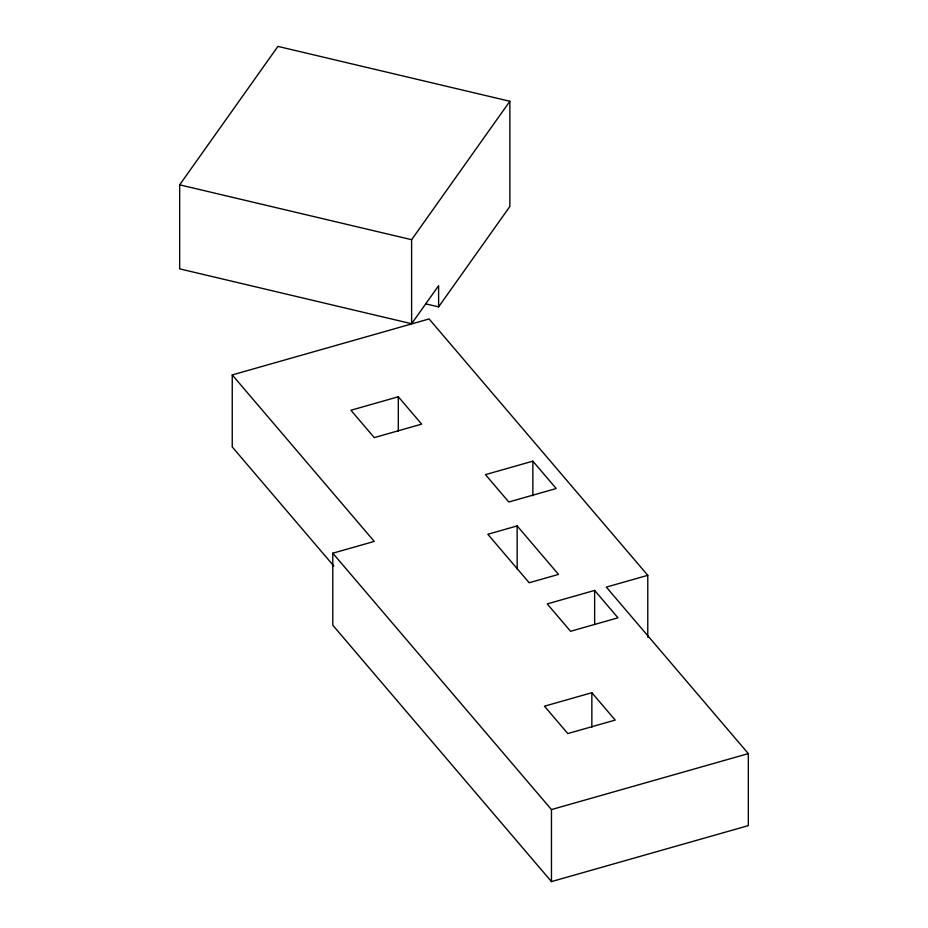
<?xml version="1.0" encoding="UTF-8"?>
<svg xmlns="http://www.w3.org/2000/svg" width="928" height="928" viewBox="0 0 928 928"><rect width="100%" height="100%" fill="white"/><g stroke="black" fill="none" stroke-linecap="round" stroke-linejoin="round"><path stroke-width="1.39" d="M438.619 306.866L438.619 285.685L411.614 323.733L179.672 268.853L179.672 184.834L277.924 46.4L509.866 101.268L509.866 206.48L438.619 306.866L426.056 303.966M411.614 323.733L411.614 239.702L509.866 101.268M333.813 566.034L232.244 446.948L232.244 374.924L429.096 318.954L647.779 575.325L647.779 637.269M398.321 396.766L350.923 410.246L374.262 437.61L421.66 424.131L398.321 396.766L398.321 431.334M532.858 461.158L485.46 474.637L508.799 502.002L556.208 488.522L532.858 461.158L532.858 495.726M647.779 575.325L606.309 587.111L748.328 753.606L748.328 825.63L551.464 881.6L332.792 625.228L332.792 553.204L374.251 541.418L232.244 374.924M517.151 525.921L487.826 534.261L529.18 582.749L558.505 574.409L517.151 525.921L517.151 569.131M594.639 590.428L547.23 603.908L570.581 631.284L617.978 617.804L594.639 590.428L594.639 624.324M591.855 692.717L544.458 706.196L567.797 733.561L615.194 720.082L591.855 692.717L591.855 727.285M332.792 553.204L551.464 809.576L748.328 753.606M179.672 184.834L411.614 239.702M551.464 809.576L551.464 881.6"/></g></svg>
